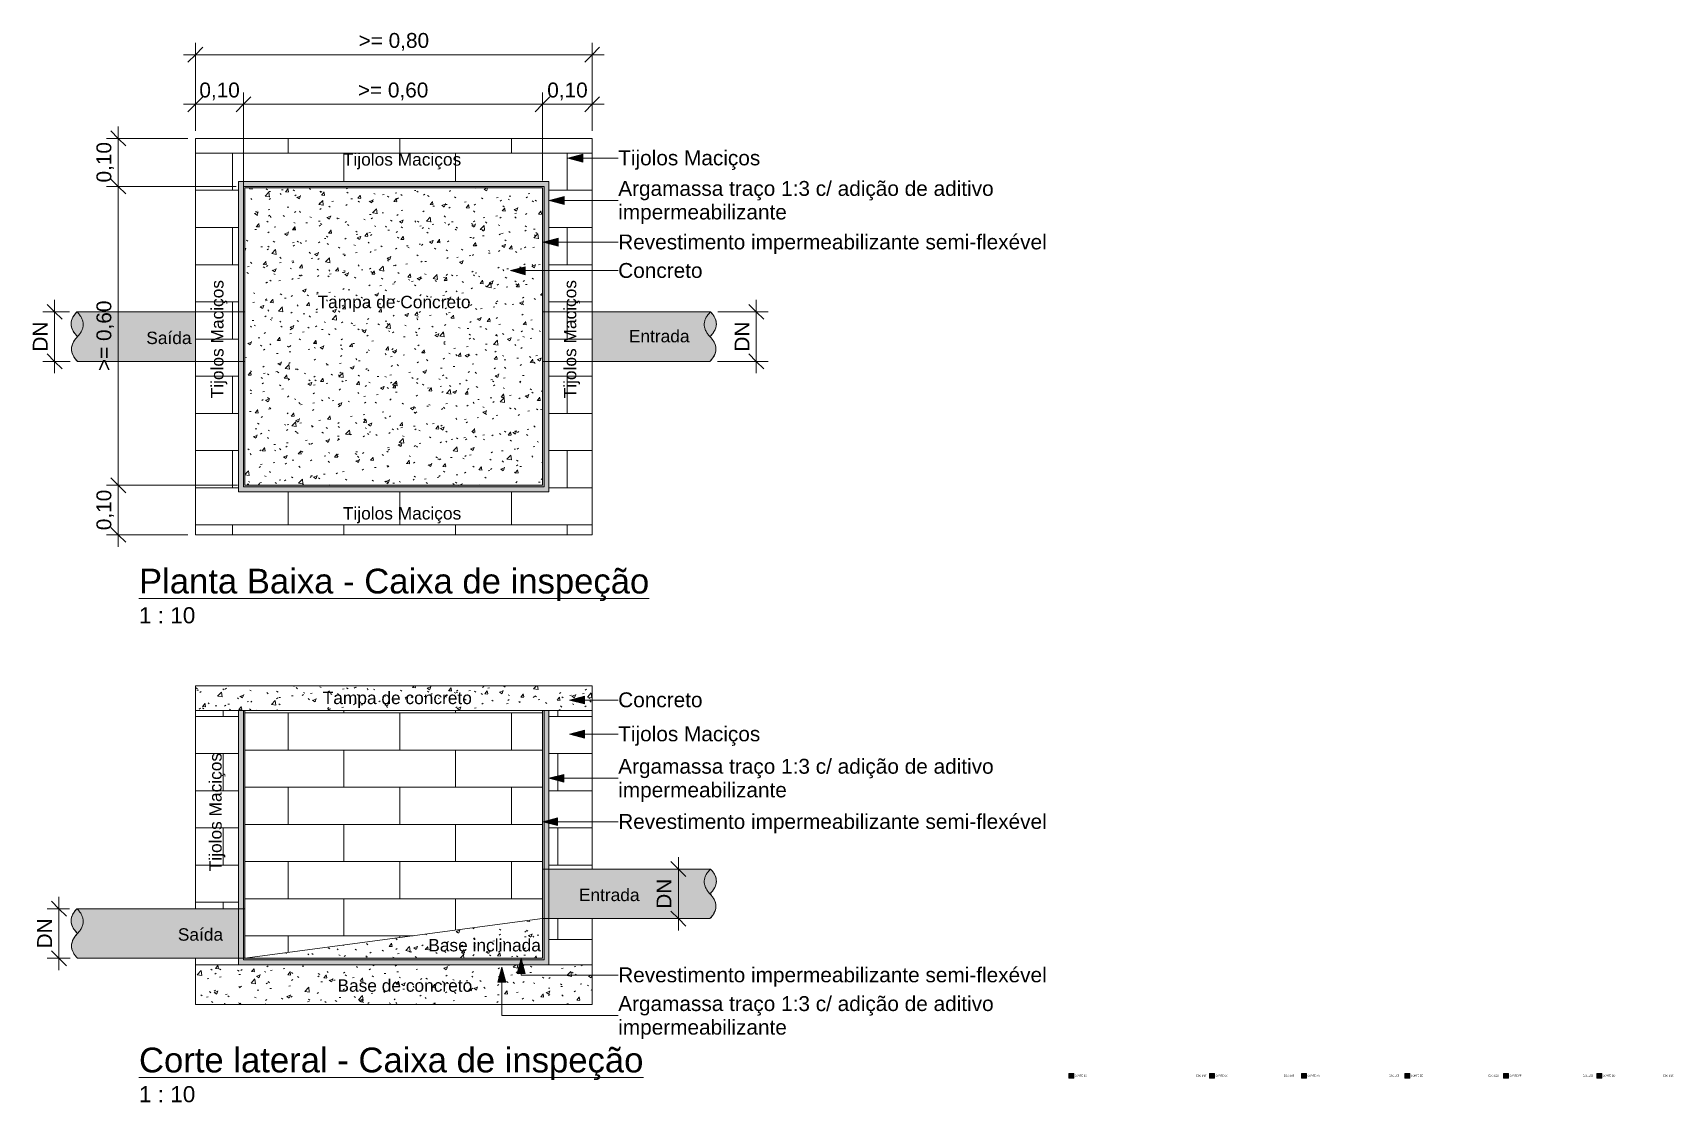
# Model space of a CAD drawing. Header units: metres. Extents: x 1.1 to 88.1, y -3.7 to 23.8.
# Drawn here: x 73.506 to 76.81, y 3.117 to 5.282 of the extents above; entities that cross this region are included whole.
import ezdxf

# ---------------------------------------------------------------- set-up
doc = ezdxf.new("R2010")
doc.units = ezdxf.units.M
for name, color, linetype, lineweight in [('A-ANNO-DIMS', 7, 'Continuous', 5), ('A-ANNO-DIMS-10', 7, 'Continuous', 5), ('A-DETL', 7, 'Continuous', 5), ('A-DETL-GENF', 7, 'Continuous', 5), ('A-DETL-IDEN', 7, 'Continuous', 5), ('A-DETL-THIN', 7, 'Continuous', 5), ('G-ANNO-TEXT', 7, 'Continuous', 5)]:
    doc.layers.add(name, color=color, linetype=linetype, lineweight=lineweight)
doc.styles.add('Arial_4', font='arial.ttf', dxfattribs={"height": 0.05})
doc.styles.add('Arial_5', font='arial.ttf', dxfattribs={"height": 0.025})
doc.styles.add('Arial_6', font='arial.ttf', dxfattribs={"height": 0.03})
doc.styles.add('Arial_7', font='arial.ttf', dxfattribs={"height": 0.032495})
doc.styles.add('Century Gothic_5', font='GOTHIC.TTF', dxfattribs={"height": 0.0035})
doc.dimstyles.new('Diagonal_-_2_mm_Arial_-_Vermelho', dxfattribs={"dimscale": 0.3048, "dimtxt": 0.030608, "dimasz": 0.098425, "dimexe": 0.07874, "dimexo": 0.049213, "dimgap": 0.016404, "dimtad": 1, "dimrnd": 0.01, "dimzin": 0, "dimdsep": 46, "dimtxsty": 'Arial_6', "dimblk1": 'OBLIQUE', "dimblk2": 'OBLIQUE', "dimsah": 1, "dimcen": 0.09, "dimdle": 0.07874, "dimazin": 0, "dimtfac": 1, "dimtdec": 4, "dimtix": 1, "dimtmove": 0, "dimatfit": 3, "dimfxl": 1, "dimtvp": 1, "dimtolj": 1, "dimtzin": 0, "dimarcsym": 2})
pattern_1 = [(50, (75.71949, 0), (0.07287275, -0.0063726), [0.00762, -0.08382]), (355, (75.71949, 0), (-0.0140933, 0.0764191), [0.0061, -0.06706]), (100.451, (75.72556, -0.00053), (0.0587795, 0.0700443), [0.00648, -0.07124]), (46.184, (75.71949, 0.02032), (0.1084306, -0.0168125), [0.01143, -0.12573]), (96.636, (75.72853, 0.01892), (0.0949595, 0.0989667), [0.00971, -0.10685]), (351.184, (75.71949, 0.02032), (0.0949595, 0.0989655), [0.00914, -0.10058]), (21, (75.72965, 0.01524), (0.06064644, -0.040903), [0.00762, -0.08382]), (326, (75.72965, 0.01524), (0.0247225, 0.0736702), [0.0061, -0.06706]), (71.451, (75.7347, 0.01183), (0.0853678, 0.0327653), [0.00648, -0.07124]), (37.5, (75.719487, 0), (0.00123613, 0.03382164), [0.00335, -0.06289, 0.00335, -0.06472, -0.06731]), (37.5, (75.719487, 0), (0.00123613, 0.03382164), [-0.13432, 0.00335, -0.06396]), (7.5, (75.719487, 0), (0.02672828, 0.04007156), [0.00335, -0.03546, 0.00335, -0.06137, -0.02565]), (7.5, (75.719487, 0), (0.02672828, 0.04007156), [-0.10353, 0.00335, -0.0223]), (327.5, (75.696827, 0), (0.05423402, -0.00228828), [0.00335, -0.02205, 0.00335, -0.0759, -0.10516]), (327.5, (75.696827, 0), (0.05423402, -0.00228828), [-0.10465, 0.00335, -0.1018]), (317.5, (75.686667, 0), (0.05925, 0.0101743), [0.00335, -0.02967, 0.00335, -0.04928, -0.07468]), (317.5, (75.686667, 0), (0.05925, 0.0101743), [-0.08565, 0.00335, -0.07132])]
pattern_2 = [(0, (75.70866, 0.0143), (0, 0.075), []), (90, (75.70866, 0.0143), (-0.1125, 0.075), [0.075, -0.075])]

# ---------------------------------------------------------------- blocks, each defined once
blk = doc.blocks.new('DIMBLOCK111-Inspeção - CI Alvenaria')
at = {"layer": 'A-ANNO-DIMS-10', "color": 1, "lineweight": 20, "true_color": 0xff0000}
for p, q in [((74.808, 3.595), (74.793, 3.61)), ((74.808, 3.595), (74.823, 3.58)), ((74.808, 3.495), (74.793, 3.51)), ((74.808, 3.495), (74.823, 3.48))]:
    blk.add_line(p, q, dxfattribs=at)
at = {"layer": 'A-ANNO-DIMS-10', "color": 1, "true_color": 0xff0000}
for p, q in [((74.808, 3.471), (74.808, 3.619)), ((74.808, 3.595), (74.8017, 3.595)), ((74.808, 3.595), (74.832, 3.595)), ((74.808, 3.495), (74.8017, 3.495)), ((74.808, 3.495), (74.832, 3.495))]:
    blk.add_line(p, q, dxfattribs=at)
at = {"layer": 'A-ANNO-DIMS-10', "color": 0, "insert": (74.764, 3.5149), "char_height": 0.03, "width": 0.072329, "attachment_point": 1, "rotation": 90, "line_spacing_factor": 0.941778, "style": 'Arial_6'}
blk.add_mtext('DN', dxfattribs=at)
blk = doc.blocks.new('_Oblique')
at = {"color": 0, "linetype": 'ByBlock', "lineweight": -2}
blk.add_line((-0.5, -0.5), (0.5, 0.5), dxfattribs=at)
blk = doc.blocks.new('DIMBLOCK112-Inspeção - CI Alvenaria')
at = {"layer": 'A-ANNO-DIMS-10', "color": 1, "true_color": 0xff0000}
for p, q in [((73.559, 3.539), (73.559, 3.391)), ((73.559, 3.515), (73.535, 3.515)), ((73.559, 3.515), (73.5803, 3.515)), ((73.559, 3.415), (73.535, 3.415)), ((73.559, 3.415), (73.5814, 3.415))]:
    blk.add_line(p, q, dxfattribs=at)
at = {"layer": 'A-ANNO-DIMS-10', "color": 1, "lineweight": 20, "true_color": 0xff0000}
for p, q in [((73.559, 3.515), (73.544, 3.53)), ((73.559, 3.515), (73.574, 3.5)), ((73.559, 3.415), (73.544, 3.43)), ((73.559, 3.415), (73.574, 3.4))]:
    blk.add_line(p, q, dxfattribs=at)
at = {"layer": 'A-ANNO-DIMS-10', "color": 0, "insert": (73.515, 3.4349), "char_height": 0.03, "width": 0.072329, "attachment_point": 1, "rotation": 90, "line_spacing_factor": 0.941778, "style": 'Arial_6'}
blk.add_mtext('DN', dxfattribs=at)
blk = doc.blocks.new('DIMBLOCK113-Inspeção - CI Alvenaria')
at = {"layer": 'A-ANNO-DIMS-10', "color": 1, "lineweight": 20, "true_color": 0xff0000}
for p, q in [((73.5502, 4.7192), (73.5352, 4.7342)), ((73.5502, 4.7192), (73.5652, 4.7042)), ((73.5502, 4.6192), (73.5352, 4.6342)), ((73.5502, 4.6192), (73.5652, 4.6042))]:
    blk.add_line(p, q, dxfattribs=at)
at = {"layer": 'A-ANNO-DIMS-10', "color": 1, "true_color": 0xff0000}
for p, q in [((73.5502, 4.7432), (73.5502, 4.5952)), ((73.5502, 4.7192), (73.5262, 4.7192)), ((73.5502, 4.7192), (73.5803, 4.7192)), ((73.5502, 4.6192), (73.5262, 4.6192)), ((73.5502, 4.6192), (73.5814, 4.6192))]:
    blk.add_line(p, q, dxfattribs=at)
at = {"layer": 'A-ANNO-DIMS-10', "color": 0, "insert": (73.5062, 4.6391), "char_height": 0.03, "width": 0.072329, "attachment_point": 1, "rotation": 90, "line_spacing_factor": 0.941778, "style": 'Arial_6'}
blk.add_mtext('DN', dxfattribs=at)
blk = doc.blocks.new('DIMBLOCK114-Inspeção - CI Alvenaria')
at = {"layer": 'A-ANNO-DIMS-10', "color": 1, "lineweight": 20, "true_color": 0xff0000}
for p, q in [((74.9652, 4.7192), (74.9502, 4.7342)), ((74.9652, 4.7192), (74.9802, 4.7042)), ((74.9652, 4.6192), (74.9502, 4.6342)), ((74.9652, 4.6192), (74.9802, 4.6042))]:
    blk.add_line(p, q, dxfattribs=at)
at = {"layer": 'A-ANNO-DIMS-10', "color": 1, "true_color": 0xff0000}
for p, q in [((74.9652, 4.5952), (74.9652, 4.7432)), ((74.9652, 4.7192), (74.8878, 4.7192)), ((74.9652, 4.7192), (74.9892, 4.7192)), ((74.9652, 4.6192), (74.8867, 4.6192)), ((74.9652, 4.6192), (74.9892, 4.6192))]:
    blk.add_line(p, q, dxfattribs=at)
at = {"layer": 'A-ANNO-DIMS-10', "color": 0, "insert": (74.9213, 4.6391), "char_height": 0.03, "width": 0.072329, "attachment_point": 1, "rotation": 90, "line_spacing_factor": 0.941778, "style": 'Arial_6'}
blk.add_mtext('DN', dxfattribs=at)
blk = doc.blocks.new('DIMBLOCK115-Inspeção - CI Alvenaria')
at = {"layer": 'A-ANNO-DIMS-10', "color": 1, "true_color": 0xff0000}
for p, q in [((73.6786, 4.3692), (73.6546, 4.3692)), ((73.6786, 4.2452), (73.6786, 4.3692)), ((73.6786, 4.3692), (73.9191, 4.3692)), ((73.6786, 4.2692), (73.6546, 4.2692)), ((73.6786, 4.2692), (73.8191, 4.2692))]:
    blk.add_line(p, q, dxfattribs=at)
at = {"layer": 'A-ANNO-DIMS-10', "color": 1, "lineweight": 20, "true_color": 0xff0000}
for p, q in [((73.6786, 4.3692), (73.6636, 4.3842)), ((73.6786, 4.3692), (73.6936, 4.3542)), ((73.6786, 4.2692), (73.6636, 4.2842)), ((73.6786, 4.2692), (73.6936, 4.2542))]:
    blk.add_line(p, q, dxfattribs=at)
at = {"layer": 'A-ANNO-DIMS-10', "color": 0, "insert": (73.6346, 4.2787), "char_height": 0.03, "width": 0.097191, "attachment_point": 1, "rotation": 90, "line_spacing_factor": 0.941778, "style": 'Arial_6'}
blk.add_mtext('0,10', dxfattribs=at)
blk = doc.blocks.new('DIMBLOCK116-Inspeção - CI Alvenaria')
at = {"layer": 'A-ANNO-DIMS-10', "color": 1, "true_color": 0xff0000}
for p, q in [((73.6786, 4.9722), (73.6546, 4.9722)), ((73.6786, 4.3692), (73.6786, 4.9722)), ((73.6786, 4.9722), (73.9161, 4.9722)), ((73.6786, 4.3692), (73.6546, 4.3692)), ((73.6786, 4.3692), (73.9191, 4.3692))]:
    blk.add_line(p, q, dxfattribs=at)
at = {"layer": 'A-ANNO-DIMS-10', "color": 1, "lineweight": 20, "true_color": 0xff0000}
for p, q in [((73.6786, 4.9722), (73.6636, 4.9872)), ((73.6786, 4.9722), (73.6936, 4.9572)), ((73.6786, 4.3692), (73.6636, 4.3842)), ((73.6786, 4.3692), (73.6936, 4.3542))]:
    blk.add_line(p, q, dxfattribs=at)
at = {"layer": 'A-ANNO-DIMS-10', "color": 0, "insert": (73.6346, 4.5998), "char_height": 0.03, "width": 0.170085, "attachment_point": 1, "rotation": 90, "line_spacing_factor": 0.941778, "style": 'Arial_6'}
blk.add_mtext('>= 0,60', dxfattribs=at)
blk = doc.blocks.new('DIMBLOCK117-Inspeção - CI Alvenaria')
at = {"layer": 'A-ANNO-DIMS-10', "color": 1, "true_color": 0xff0000}
for p, q in [((73.6786, 4.9722), (73.6786, 5.0932)), ((73.6786, 5.0692), (73.6546, 5.0692)), ((73.6786, 5.0692), (73.8191, 5.0692)), ((73.6786, 4.9722), (73.6546, 4.9722)), ((73.6786, 4.9722), (73.9161, 4.9722))]:
    blk.add_line(p, q, dxfattribs=at)
at = {"layer": 'A-ANNO-DIMS-10', "color": 1, "lineweight": 20, "true_color": 0xff0000}
for p, q in [((73.6786, 5.0692), (73.6636, 5.0842)), ((73.6786, 5.0692), (73.6936, 5.0542)), ((73.6786, 4.9722), (73.6636, 4.9872)), ((73.6786, 4.9722), (73.6936, 4.9572))]:
    blk.add_line(p, q, dxfattribs=at)
at = {"layer": 'A-ANNO-DIMS-10', "color": 0, "insert": (73.6346, 4.9802), "char_height": 0.03, "width": 0.097191, "attachment_point": 1, "rotation": 90, "line_spacing_factor": 0.941778, "style": 'Arial_6'}
blk.add_mtext('0,10', dxfattribs=at)
blk = doc.blocks.new('DIMBLOCK118-Inspeção - CI Alvenaria')
at = {"layer": 'A-ANNO-DIMS-10', "color": 1, "true_color": 0xff0000}
for p, q in [((73.8341, 5.1379), (73.8341, 5.1619)), ((73.9311, 5.1379), (73.9311, 5.1619)), ((73.8101, 5.1379), (73.9311, 5.1379)), ((73.8341, 5.1379), (73.8341, 5.0842)), ((73.9311, 5.1379), (73.9311, 4.8842))]:
    blk.add_line(p, q, dxfattribs=at)
at = {"layer": 'A-ANNO-DIMS-10', "color": 1, "lineweight": 20, "true_color": 0xff0000}
for p, q in [((73.8341, 5.1379), (73.8191, 5.1229)), ((73.8341, 5.1379), (73.8491, 5.1529)), ((73.9311, 5.1379), (73.9161, 5.1229)), ((73.9311, 5.1379), (73.9461, 5.1529))]:
    blk.add_line(p, q, dxfattribs=at)
at = {"layer": 'A-ANNO-DIMS-10', "color": 0, "insert": (73.8421, 5.1818), "char_height": 0.03, "width": 0.097191, "attachment_point": 1, "line_spacing_factor": 0.941778, "style": 'Arial_6'}
blk.add_mtext('0,10', dxfattribs=at)
blk = doc.blocks.new('DIMBLOCK119-Inspeção - CI Alvenaria')
at = {"layer": 'A-ANNO-DIMS-10', "color": 1, "true_color": 0xff0000}
for p, q in [((73.9311, 5.1379), (73.9311, 5.1619)), ((74.5341, 5.1379), (74.5341, 5.1619)), ((73.9311, 5.1379), (74.5341, 5.1379)), ((73.9311, 5.1379), (73.9311, 4.8842)), ((74.5341, 5.1379), (74.5341, 4.9842))]:
    blk.add_line(p, q, dxfattribs=at)
at = {"layer": 'A-ANNO-DIMS-10', "color": 1, "lineweight": 20, "true_color": 0xff0000}
for p, q in [((73.9311, 5.1379), (73.9161, 5.1229)), ((73.9311, 5.1379), (73.9461, 5.1529)), ((74.5341, 5.1379), (74.5191, 5.1229)), ((74.5341, 5.1379), (74.5491, 5.1529))]:
    blk.add_line(p, q, dxfattribs=at)
at = {"layer": 'A-ANNO-DIMS-10', "color": 0, "insert": (74.1617, 5.1818), "char_height": 0.03, "width": 0.170085, "attachment_point": 1, "line_spacing_factor": 0.941778, "style": 'Arial_6'}
blk.add_mtext('>= 0,60', dxfattribs=at)
blk = doc.blocks.new('DIMBLOCK120-Inspeção - CI Alvenaria')
at = {"layer": 'A-ANNO-DIMS-10', "color": 1, "true_color": 0xff0000}
for p, q in [((74.5341, 5.1379), (74.5341, 5.1619)), ((74.6341, 5.1379), (74.6341, 5.1619)), ((74.5341, 5.1379), (74.6581, 5.1379)), ((74.5341, 5.1379), (74.5341, 4.9842)), ((74.6341, 5.1379), (74.6341, 5.0842))]:
    blk.add_line(p, q, dxfattribs=at)
at = {"layer": 'A-ANNO-DIMS-10', "color": 1, "lineweight": 20, "true_color": 0xff0000}
for p, q in [((74.5341, 5.1379), (74.5191, 5.1229)), ((74.5341, 5.1379), (74.5491, 5.1529)), ((74.6341, 5.1379), (74.6191, 5.1229)), ((74.6341, 5.1379), (74.6491, 5.1529))]:
    blk.add_line(p, q, dxfattribs=at)
at = {"layer": 'A-ANNO-DIMS-10', "color": 0, "insert": (74.5436, 5.1818), "char_height": 0.03, "width": 0.097191, "attachment_point": 1, "line_spacing_factor": 0.941778, "style": 'Arial_6'}
blk.add_mtext('0,10', dxfattribs=at)
blk = doc.blocks.new('DIMBLOCK121-Inspeção - CI Alvenaria')
at = {"layer": 'A-ANNO-DIMS-10', "color": 1, "true_color": 0xff0000}
for p, q in [((73.8341, 5.2379), (73.8341, 5.2619)), ((74.6341, 5.2379), (74.6341, 5.2619)), ((73.8101, 5.2379), (74.6581, 5.2379)), ((73.8341, 5.2379), (73.8341, 5.0842)), ((74.6341, 5.2379), (74.6341, 5.0842))]:
    blk.add_line(p, q, dxfattribs=at)
at = {"layer": 'A-ANNO-DIMS-10', "color": 1, "lineweight": 20, "true_color": 0xff0000}
for p, q in [((73.8341, 5.2379), (73.8191, 5.2229)), ((73.8341, 5.2379), (73.8491, 5.2529)), ((74.6341, 5.2379), (74.6191, 5.2229)), ((74.6341, 5.2379), (74.6491, 5.2529))]:
    blk.add_line(p, q, dxfattribs=at)
at = {"layer": 'A-ANNO-DIMS-10', "color": 0, "insert": (74.1632, 5.2818), "char_height": 0.03, "width": 0.170085, "attachment_point": 1, "line_spacing_factor": 0.941778, "style": 'Arial_6'}
blk.add_mtext('>= 0,80', dxfattribs=at)

msp = doc.modelspace()

# ---------------------------------------------------------------- hatches: boundary and pattern name
at = {"layer": 'A-DETL-GENF', "true_color": 0xff8040}
h = msp.add_hatch(dxfattribs=at)
h.set_pattern_fill('FP_19', color=11, style=0, pattern_type=2)
h.set_pattern_definition(pattern_2)
h.paths.add_polyline_path([(73.9341, 4.2692), (74.6341, 4.2692), (74.6341, 4.6192), (74.5471, 4.6192), (74.5471, 4.3562), (73.9211, 4.3562), (73.9211, 4.6192), (73.8341, 4.6192), (73.8341, 4.2692), (73.9211, 4.2692)])
h.paths.add_polyline_path([(74.6341, 4.7192), (74.6341, 5.0692), (73.8341, 5.0692), (73.8341, 4.7192), (73.9211, 4.7192), (73.9211, 4.9822), (74.5471, 4.9822), (74.5471, 4.7192), (74.5791, 4.7192)])
at = {"layer": 'A-DETL-GENF', "true_color": 0xc0c0c0}
h = msp.add_hatch(color=9, dxfattribs=at)
h.paths.add_polyline_path([(73.9311, 4.3562), (74.5471, 4.3562), (74.5471, 4.9822), (73.9211, 4.9822), (73.9211, 4.3562)])
h.paths.add_polyline_path([(74.5333, 4.3662), (73.9311, 4.3662), (73.9311, 4.9722), (74.5371, 4.9722), (74.5371, 4.3662), (74.5341, 4.3662)])
at = {"layer": 'A-DETL-GENF'}
h = msp.add_hatch(color=256, dxfattribs=at)
h.paths.add_polyline_path([(74.5371, 4.3662), (74.5371, 4.9722), (73.9311, 4.9722), (73.9311, 4.3662), (74.5341, 4.3662)])
h.paths.add_polyline_path([(74.5333, 4.3692), (73.9341, 4.3692), (73.9341, 4.9692), (74.5341, 4.9692), (74.5341, 4.3692)])
at = {"layer": 'A-DETL-GENF', "true_color": 0xc0c0c0}
h = msp.add_hatch(dxfattribs=at)
h.set_pattern_fill('FP_18', color=9, style=0, pattern_type=2)
h.set_pattern_definition(pattern_1)
h.paths.add_polyline_path([(74.5333, 4.3692), (74.5341, 4.3692), (74.5341, 4.9692), (73.9341, 4.9692), (73.9341, 4.3692)])
at = {"layer": 'A-DETL-GENF', "true_color": 0x804000}
for points in [[(73.8341, 4.6192), (73.8341, 4.7192), (73.5953, 4.7192), (73.5894, 4.7121), (73.5856, 4.705), (73.5837, 4.6979), (73.5838, 4.6907), (73.586, 4.6836), (73.5905, 4.676), (73.5964, 4.6692), (73.5905, 4.662), (73.5866, 4.6549), (73.5846, 4.6477), (73.5846, 4.6406), (73.5866, 4.6334), (73.5905, 4.6263), (73.5964, 4.6192)], [(74.6341, 4.6192), (74.8717, 4.6192), (74.8776, 4.6263), (74.8815, 4.6334), (74.8835, 4.6406), (74.8835, 4.6477), (74.8815, 4.6549), (74.8776, 4.662), (74.8717, 4.6692), (74.8779, 4.6764), (74.8821, 4.6836), (74.8843, 4.6907), (74.8844, 4.6979), (74.8826, 4.705), (74.8787, 4.7121), (74.8728, 4.7192), (74.6341, 4.7192), (74.6341, 4.634)], [(74.6183, 3.495), (74.8717, 3.495), (74.8776, 3.5022), (74.8815, 3.5093), (74.8835, 3.5164), (74.8835, 3.5236), (74.8815, 3.5307), (74.8776, 3.5379), (74.8717, 3.545), (74.8779, 3.5522), (74.8821, 3.5594), (74.8843, 3.5666), (74.8844, 3.5737), (74.8826, 3.5809), (74.8787, 3.588), (74.8728, 3.595), (74.5471, 3.595), (74.5471, 3.495)], [(73.8341, 3.415), (73.9211, 3.415), (73.9211, 3.515), (73.5953, 3.515), (73.5894, 3.508), (73.5856, 3.5009), (73.5837, 3.4937), (73.5838, 3.4866), (73.586, 3.4794), (73.5905, 3.4719), (73.5964, 3.465), (73.5905, 3.4579), (73.5866, 3.4507), (73.5846, 3.4436), (73.5846, 3.4364), (73.5866, 3.4293), (73.5905, 3.4222), (73.5964, 3.415)]]:
    msp.add_hatch(color=36, dxfattribs=at).paths.add_polyline_path(points)
at = {"layer": 'A-DETL-GENF', "true_color": 0xff8040}
h = msp.add_hatch(dxfattribs=at)
h.set_pattern_fill('FP_19', color=11, style=0, pattern_type=2)
h.set_pattern_definition(pattern_2)
h.paths.add_polyline_path([(74.5471, 4.6192), (74.6341, 4.6192), (74.6341, 4.7192), (74.5471, 4.7192), (74.5471, 4.6211)])
h.paths.add_polyline_path([(73.9211, 4.6192), (73.9211, 4.7192), (73.8341, 4.7192), (73.8341, 4.6192), (73.8768, 4.6192)])
at = {"layer": 'A-DETL-GENF', "true_color": 0xc0c0c0}
h = msp.add_hatch(dxfattribs=at)
h.set_pattern_fill('FP_18', color=9, style=0, pattern_type=2)
h.set_pattern_definition(pattern_1)
h.paths.add_polyline_path([(73.9311, 3.915), (74.6341, 3.915), (74.6341, 3.965), (73.8341, 3.965), (73.8341, 3.915), (73.9211, 3.915)])
at = {"layer": 'A-DETL-GENF', "true_color": 0xff8040}
h = msp.add_hatch(dxfattribs=at)
h.set_pattern_fill('FP_17', color=11, style=0, pattern_type=2)
h.set_pattern_definition([(0, (74.22749, 6.078), (0, 0.075), []), (90, (74.22749, 6.078), (-0.1125, 0.075), [0.075, -0.075])])
h.paths.add_polyline_path([(73.8341, 3.402), (73.9211, 3.402), (73.9211, 3.415), (73.8341, 3.415), (73.8341, 3.412)])
h.paths.add_polyline_path([(74.5471, 3.402), (74.6341, 3.402), (74.6341, 3.495), (74.5471, 3.495), (74.5471, 3.412)])
h.paths.add_polyline_path([(73.9211, 3.515), (73.9211, 3.915), (73.8341, 3.915), (73.8341, 3.515), (73.9019, 3.515)])
h.paths.add_polyline_path([(74.5471, 3.595), (74.6341, 3.595), (74.6341, 3.915), (74.5471, 3.915)])
at = {"layer": 'A-DETL-GENF', "true_color": 0xc0c0c0}
for points in [[(74.5333, 3.402), (74.5471, 3.402), (74.5471, 3.915), (74.5371, 3.915), (74.5371, 3.412), (73.9311, 3.412), (73.9311, 3.915), (73.9211, 3.915), (73.9211, 3.402), (73.9341, 3.402)], [(75.6054, 3.1733), (75.6054, 3.1828), (75.5951, 3.1828), (75.5951, 3.1733)], [(75.8891, 3.1733), (75.8891, 3.1828), (75.8789, 3.1828), (75.8789, 3.1733)], [(76.0747, 3.1733), (76.0747, 3.1828), (76.0645, 3.1828), (76.0645, 3.1733)], [(76.2832, 3.1733), (76.2832, 3.1828), (76.273, 3.1828), (76.273, 3.1733)], [(76.4819, 3.1733), (76.4819, 3.1828), (76.4716, 3.1828), (76.4716, 3.1733)], [(76.6702, 3.1733), (76.6702, 3.1828), (76.66, 3.1828), (76.66, 3.1733)]]:
    msp.add_hatch(color=9, dxfattribs=at).paths.add_polyline_path(points)
at = {"layer": 'A-DETL-GENF'}
msp.add_hatch(color=256, dxfattribs=at).paths.add_polyline_path([(73.9341, 3.412), (74.5371, 3.412), (74.5371, 3.915), (74.5341, 3.915), (74.5341, 3.415), (73.9341, 3.415), (73.9341, 3.915), (73.9311, 3.915), (73.9311, 3.412)])
at = {"layer": 'A-DETL-GENF', "true_color": 0xff8040}
h = msp.add_hatch(dxfattribs=at)
h.set_pattern_fill('FP_20', color=11, style=0, pattern_type=2)
h.set_pattern_definition([(0, (75.70866, 0.01014), (0, 0.075), []), (90, (75.70866, 0.01014), (-0.1125, 0.075), [0.075, -0.075])])
h.paths.add_polyline_path([(73.9341, 3.415), (74.5341, 3.495), (74.5341, 3.915), (73.9341, 3.915), (73.9341, 3.465)])
at = {"layer": 'A-DETL-GENF', "true_color": 0xc0c0c0}
h = msp.add_hatch(dxfattribs=at)
h.set_pattern_fill('FP_18', color=9, style=0, pattern_type=2)
h.set_pattern_definition(pattern_1)
h.paths.add_polyline_path([(74.5333, 3.415), (74.5341, 3.415), (74.5341, 3.495), (73.9341, 3.415)])
h = msp.add_hatch(dxfattribs=at)
h.set_pattern_fill('FP_18', color=9, style=0, pattern_type=2)
h.set_pattern_definition(pattern_1)
h.paths.add_polyline_path([(74.6341, 3.322), (74.6341, 3.402), (73.8341, 3.402), (73.8341, 3.322), (74.6271, 3.322)])
at = {"layer": 'A-DETL-IDEN'}
for points in [[(74.5853, 5.0293), (74.6153, 5.0213), (74.6153, 5.0374)], [(74.5475, 4.9439), (74.5775, 4.9359), (74.5775, 4.952)], [(74.5356, 4.8598), (74.5656, 4.8517), (74.5656, 4.8678)], [(74.4694, 4.8023), (74.4994, 4.7942), (74.4994, 4.8103)], [(74.5886, 3.9361), (74.6186, 3.9281), (74.6186, 3.9441)], [(74.5886, 3.8674), (74.6186, 3.8593), (74.6186, 3.8754)], [(74.5471, 3.7781), (74.5771, 3.77), (74.5771, 3.7861)], [(74.5345, 3.6906), (74.5645, 3.6826), (74.5645, 3.6986)], [(74.491, 3.4145), (74.483, 3.3845), (74.4991, 3.3845)], [(74.452, 3.3969), (74.444, 3.3669), (74.46, 3.3669)]]:
    msp.add_hatch(color=256, dxfattribs=at).paths.add_polyline_path(points)

# ---------------------------------------------------------------- linework, layer by layer
at = {"layer": 'A-DETL'}
for p, q in [((75.6054, 3.1828), (75.5951, 3.1828)), ((75.5951, 3.1828), (75.5951, 3.1733)), ((75.5951, 3.1733), (75.6054, 3.1733)), ((75.6054, 3.1733), (75.6054, 3.1828)), ((75.8891, 3.1828), (75.8789, 3.1828)), ((75.8789, 3.1828), (75.8789, 3.1733)), ((75.8789, 3.1733), (75.8891, 3.1733)), ((75.8891, 3.1733), (75.8891, 3.1828)), ((76.0747, 3.1828), (76.0645, 3.1828)), ((76.0645, 3.1828), (76.0645, 3.1733)), ((76.0645, 3.1733), (76.0747, 3.1733)), ((76.0747, 3.1733), (76.0747, 3.1828)), ((76.2832, 3.1828), (76.273, 3.1828)), ((76.273, 3.1828), (76.273, 3.1733)), ((76.273, 3.1733), (76.2832, 3.1733)), ((76.2832, 3.1733), (76.2832, 3.1828)), ((76.4819, 3.1828), (76.4716, 3.1828)), ((76.4716, 3.1828), (76.4716, 3.1733)), ((76.4716, 3.1733), (76.4819, 3.1733)), ((76.4819, 3.1733), (76.4819, 3.1828)), ((76.6702, 3.1828), (76.66, 3.1828)), ((76.66, 3.1828), (76.66, 3.1733)), ((76.66, 3.1733), (76.6702, 3.1733)), ((76.6702, 3.1733), (76.6702, 3.1828))]:
    msp.add_line(p, q, dxfattribs=at)
at = {"layer": 'A-DETL-IDEN'}
for p, q in [((74.6153, 5.0374), (74.5853, 5.0293)), ((74.5853, 5.0293), (74.6153, 5.0213)), ((74.5853, 5.0293), (74.6867, 5.0293)), ((74.6153, 5.0213), (74.6153, 5.0374)), ((74.5775, 4.952), (74.5475, 4.9439)), ((74.5475, 4.9439), (74.5775, 4.9359)), ((74.5475, 4.9439), (74.6867, 4.9439)), ((74.5775, 4.9359), (74.5775, 4.952)), ((74.5656, 4.8678), (74.5356, 4.8598)), ((74.5356, 4.8598), (74.5656, 4.8517)), ((74.5356, 4.8598), (74.6867, 4.8598)), ((74.5656, 4.8517), (74.5656, 4.8678)), ((74.4994, 4.8103), (74.4694, 4.8023)), ((74.4694, 4.8023), (74.4994, 4.7942)), ((74.4694, 4.8023), (74.6867, 4.8023)), ((74.4994, 4.7942), (74.4994, 4.8103)), ((74.6186, 3.9441), (74.5886, 3.9361)), ((74.5886, 3.9361), (74.6186, 3.9281)), ((74.5886, 3.9361), (74.6867, 3.9361)), ((74.6186, 3.9281), (74.6186, 3.9441)), ((74.6186, 3.8754), (74.5886, 3.8674)), ((74.5886, 3.8674), (74.6186, 3.8593)), ((74.5886, 3.8674), (74.6867, 3.8674)), ((74.6186, 3.8593), (74.6186, 3.8754)), ((74.5771, 3.7861), (74.5471, 3.7781)), ((74.5471, 3.7781), (74.5771, 3.77)), ((74.5471, 3.7781), (74.6867, 3.7781)), ((74.5771, 3.77), (74.5771, 3.7861)), ((74.5645, 3.6986), (74.5345, 3.6906)), ((74.5345, 3.6906), (74.5645, 3.6826)), ((74.5345, 3.6906), (74.6867, 3.6906)), ((74.5645, 3.6826), (74.5645, 3.6986)), ((74.491, 3.4145), (74.483, 3.3845)), ((74.4991, 3.3845), (74.491, 3.4145)), ((74.491, 3.4145), (74.491, 3.3811)), ((74.452, 3.3969), (74.444, 3.3669)), ((74.46, 3.3669), (74.452, 3.3969)), ((74.452, 3.3969), (74.452, 3.2993)), ((74.483, 3.3845), (74.4991, 3.3845)), ((74.491, 3.3811), (74.6867, 3.3811)), ((74.444, 3.3669), (74.46, 3.3669)), ((74.452, 3.2993), (74.6867, 3.2993))]:
    msp.add_line(p, q, dxfattribs=at)
at = {"layer": 'A-DETL-THIN'}
for p, q in [((74.6341, 5.0692), (73.8341, 5.0692)), ((73.8341, 5.0692), (73.8341, 4.2692)), ((74.6341, 4.2692), (74.6341, 5.0692)), ((74.5471, 4.9822), (73.9211, 4.9822)), ((73.9211, 4.9822), (73.9211, 4.3562)), ((74.5371, 4.9722), (73.9311, 4.9722)), ((73.9311, 4.9722), (73.9311, 4.3662)), ((73.9341, 4.3692), (73.9341, 4.9692)), ((73.9341, 4.9692), (74.5341, 4.9692)), ((74.5341, 4.9692), (74.5341, 4.3692)), ((74.5371, 4.3662), (74.5371, 4.9722)), ((74.5471, 4.3562), (74.5471, 4.9822)), ((73.9311, 4.8692), (73.9311, 4.3662)), ((73.8341, 4.7192), (73.5953, 4.7192)), ((73.9341, 4.7192), (73.5953, 4.7192)), ((73.9211, 4.7192), (73.8341, 4.7192)), ((73.9341, 4.6192), (73.9341, 4.7192)), ((74.5341, 4.7192), (74.5341, 4.6192)), ((74.5341, 4.7192), (74.8728, 4.7192)), ((74.6341, 4.7192), (74.5471, 4.7192)), ((74.8728, 4.7192), (74.6341, 4.7192)), ((73.5964, 4.6192), (73.8341, 4.6192)), ((73.9341, 4.6192), (73.5964, 4.6192)), ((73.8341, 4.6192), (73.9211, 4.6192)), ((74.5341, 4.6192), (74.8717, 4.6192)), ((74.5471, 4.6192), (74.6341, 4.6192)), ((74.6341, 4.6192), (74.8717, 4.6192)), ((73.9311, 4.3662), (74.5371, 4.3662)), ((74.5341, 4.3692), (73.9341, 4.3692)), ((73.9211, 4.3562), (74.5471, 4.3562)), ((73.8341, 4.2692), (74.6341, 4.2692)), ((74.6341, 3.965), (73.8341, 3.965)), ((73.8341, 3.965), (73.8341, 3.915)), ((74.6341, 3.915), (74.6341, 3.965)), ((73.9211, 3.915), (73.8341, 3.915)), ((73.8341, 3.915), (73.8341, 3.515)), ((73.8341, 3.915), (73.9211, 3.915)), ((73.9311, 3.915), (73.9211, 3.915)), ((73.9211, 3.915), (73.9211, 3.402)), ((73.9211, 3.915), (73.9311, 3.915)), ((73.9341, 3.915), (73.9311, 3.915)), ((73.9311, 3.915), (73.9311, 3.412)), ((73.9311, 3.915), (73.9311, 3.412)), ((73.9341, 3.915), (74.5341, 3.915)), ((74.5341, 3.915), (73.9341, 3.915)), ((73.9341, 3.415), (73.9341, 3.915)), ((74.5341, 3.495), (74.5341, 3.915)), ((74.5371, 3.915), (74.5341, 3.915)), ((74.5341, 3.915), (74.5341, 3.415)), ((74.5471, 3.915), (74.5371, 3.915)), ((74.5371, 3.412), (74.5371, 3.915)), ((74.6341, 3.915), (74.5471, 3.915)), ((74.5471, 3.915), (74.6341, 3.915)), ((74.5471, 3.402), (74.5471, 3.915)), ((74.6341, 3.595), (74.6341, 3.915)), ((74.5341, 3.595), (74.5341, 3.495)), ((74.5341, 3.595), (74.8728, 3.595)), ((74.8728, 3.595), (74.5471, 3.595)), ((73.9211, 3.515), (73.5953, 3.515)), ((73.9341, 3.515), (73.5953, 3.515)), ((73.9341, 3.415), (73.9341, 3.515)), ((73.9341, 3.415), (74.5341, 3.495)), ((74.5341, 3.495), (73.9341, 3.415)), ((74.5341, 3.495), (74.8717, 3.495)), ((74.5471, 3.495), (74.8717, 3.495)), ((74.6341, 3.402), (74.6341, 3.495)), ((73.5964, 3.415), (73.9211, 3.415)), ((73.9341, 3.415), (73.5964, 3.415)), ((73.8341, 3.415), (73.8341, 3.402)), ((73.9311, 3.412), (74.5371, 3.412)), ((74.5341, 3.415), (73.9341, 3.415)), ((73.8341, 3.402), (73.9211, 3.402)), ((73.8341, 3.402), (73.8341, 3.322)), ((73.9211, 3.402), (73.8341, 3.402)), ((73.9211, 3.402), (74.5471, 3.402)), ((74.5471, 3.402), (74.6341, 3.402)), ((74.6341, 3.402), (74.5471, 3.402)), ((74.6341, 3.322), (74.6341, 3.402)), ((73.8341, 3.322), (74.6341, 3.322))]:
    msp.add_line(p, q, dxfattribs=at)
for points, knots in [([(73.5953, 4.7192), (73.593, 4.7168), (73.5891, 4.7121), (73.5839, 4.7027), (73.5822, 4.6884), (73.5892, 4.6764), (73.5964, 4.6692)], [0, 0, 0, 0, 0.142857, 0.285714, 0.571429, 1, 1, 1, 1]), ([(74.8717, 4.6692), (74.8741, 4.6716), (74.8782, 4.6764), (74.8838, 4.686), (74.8862, 4.7003), (74.8797, 4.7121), (74.8728, 4.7192)], [0, 0, 0, 0, 0.142857, 0.285714, 0.571429, 1, 1, 1, 1]), ([(73.5964, 4.6692), (73.5918, 4.6644), (73.5853, 4.6549), (73.583, 4.6382), (73.5895, 4.6263), (73.5964, 4.6192)], [0, 0, 0, 0, 0.285714, 0.571429, 1, 1, 1, 1]), ([(74.8717, 4.6192), (74.8763, 4.6239), (74.8828, 4.6334), (74.8851, 4.6501), (74.8786, 4.662), (74.8717, 4.6692)], [0, 0, 0, 0, 0.285714, 0.571429, 1, 1, 1, 1]), ([(74.8717, 3.545), (74.8741, 3.5474), (74.8782, 3.5523), (74.8838, 3.5618), (74.8862, 3.5761), (74.8797, 3.588), (74.8728, 3.595)], [0, 0, 0, 0, 0.142857, 0.285714, 0.571429, 1, 1, 1, 1]), ([(74.8717, 3.495), (74.8763, 3.4998), (74.8828, 3.5093), (74.8851, 3.5259), (74.8786, 3.5379), (74.8717, 3.545)], [0, 0, 0, 0, 0.285714, 0.571429, 1, 1, 1, 1]), ([(73.5953, 3.515), (73.593, 3.5127), (73.5891, 3.508), (73.5839, 3.4985), (73.5822, 3.4842), (73.5892, 3.4723), (73.5964, 3.465)], [0, 0, 0, 0, 0.142857, 0.285714, 0.571429, 1, 1, 1, 1]), ([(73.5964, 3.465), (73.5918, 3.4603), (73.5853, 3.4507), (73.583, 3.434), (73.5895, 3.4222), (73.5964, 3.415)], [0, 0, 0, 0, 0.285714, 0.571429, 1, 1, 1, 1])]:
    msp.add_open_spline(points, degree=3, knots=knots, dxfattribs=at)
for points in [[(73.5953, 4.7192), (73.5712, 4.6944), (73.5964, 4.6692)], [(73.5964, 4.6692), (73.6199, 4.6946), (73.5953, 4.7192)], [(74.8717, 4.6692), (74.8482, 4.6946), (74.8728, 4.7192)], [(74.8728, 4.7192), (74.8969, 4.6944), (74.8717, 4.6692)], [(73.5964, 4.6192), (73.5724, 4.6441), (73.5964, 4.6692)], [(74.8717, 4.6192), (74.8957, 4.6441), (74.8717, 4.6692)], [(74.8717, 3.545), (74.8482, 3.5705), (74.8728, 3.595)], [(74.8728, 3.595), (74.8969, 3.5703), (74.8717, 3.545)], [(74.8717, 3.495), (74.8957, 3.5199), (74.8717, 3.545)], [(73.5953, 3.515), (73.5712, 3.4903), (73.5964, 3.465)], [(73.5964, 3.465), (73.6199, 3.4905), (73.5953, 3.515)], [(73.5964, 3.415), (73.5724, 3.4399), (73.5964, 3.465)]]:
    msp.add_open_spline(points, degree=2, dxfattribs=at)

# ---------------------------------------------------------------- texts
at = {"layer": 'A-DETL-IDEN', "color": 1, "true_color": 0xff0000, "char_height": 0.03, "attachment_point": 1, "style": 'Arial_6'}
for s, insert, width in [('Tijolos Maciços', (74.6867, 5.0448), 0.352742), ('Argamassa traço 1:3 c/ adição de aditivo', (74.6867, 4.9832), 0.935569), ('impermeabilizante', (74.6867, 4.9356), 0.420084), ('Revestimento impermeabilizante semi-flexével', (74.6867, 4.8752), 1.067848), ('Concreto', (74.6867, 4.8177), 0.20924), ('Concreto', (74.6867, 3.9515), 0.20924), ('Tijolos Maciços', (74.6867, 3.8828), 0.352742), ('Argamassa traço 1:3 c/ adição de aditivo', (74.6867, 3.8174), 0.935569), ('impermeabilizante', (74.6867, 3.7697), 0.420084), ('Revestimento impermeabilizante semi-flexével', (74.6867, 3.706), 1.067848), ('Revestimento impermeabilizante semi-flexével', (74.6867, 3.3966), 1.067848), ('Argamassa traço 1:3 c/ adição de aditivo', (74.6867, 3.3386), 0.935569)]:
    msp.add_mtext(s, dxfattribs=dict(at, insert=insert, width=width))
at = {"layer": 'G-ANNO-TEXT', "attachment_point": 1}
for s, insert, char_height, width, style in [('Tijolos Maciços', (74.1315, 5.0392), 0.025, 0.289409, 'Arial_5'), ('Tampa de Concreto ', (74.0803, 4.7516), 0.025, 0.373586, 'Arial_5'), ('Saída', (73.7351, 4.6792), 0.025, 0.109831, 'Arial_5'), ('Entrada', (74.7082, 4.6827), 0.025, 0.146709, 'Arial_5'), ('Tijolos Maciços', (74.1315, 4.3252), 0.025, 0.289409, 'Arial_5'), ('Tampa de concreto ', (74.0908, 3.9528), 0.025, 0.364768, 'Arial_5'), ('Entrada', (74.6074, 3.5554), 0.025, 0.146709, 'Arial_5'), ('Saída', (73.7987, 3.4755), 0.025, 0.109831, 'Arial_5'), ('Base inclinada', (74.3037, 3.4539), 0.025, 0.27097, 'Arial_5'), ('Base de concreto', (74.1206, 3.3725), 0.025, 0.328692, 'Arial_5'), ('CORTE BB _________________________________________________________________________________ ESC 1/25', (75.6072, 3.1799), 0.0035, 0.303679, 'Century Gothic_5'), ('CORTE CC _________________________________________ ESC 1/25', (75.8909, 3.1799), 0.0035, 0.184709, 'Century Gothic_5'), ('CORTE AA ___________________________________________________ ESC 1/25', (76.0765, 3.1799), 0.0035, 0.21357, 'Century Gothic_5'), ('CORTE EE ________________________________________________ ESC 1/25', (76.285, 3.1799), 0.0035, 0.202667, 'Century Gothic_5'), ('CORTE FF _____________________________________________ ESC 1/25', (76.4837, 3.1799), 0.0035, 0.192886, 'Century Gothic_5'), ('CORTE DD ___________________________________ ESC 1/25', (76.672, 3.1799), 0.0035, 0.165629, 'Century Gothic_5')]:
    msp.add_mtext(s, dxfattribs=dict(at, insert=insert, char_height=char_height, width=width, style=style))
at = {"layer": 'G-ANNO-TEXT', "char_height": 0.025, "width": 0.289409, "attachment_point": 1, "rotation": 90, "style": 'Arial_5'}
for insert in [(73.8658, 4.5447), (74.5771, 4.5447), (73.862, 3.5906)]:
    msp.add_mtext('Tijolos Maciços', dxfattribs=dict(at, insert=insert))
at = {"layer": 'G-ANNO-TEXT', "char_height": 0.05, "attachment_point": 1, "style": 'Arial_4', "bg_fill": 3, "box_fill_scale": 1.25, "bg_fill_color": 256, "bg_fill_true_color": 13158600, "bg_fill_transparency": 0}
for s, insert, width in [('\\LPlanta Baixa - Caixa de inspeção', (73.7204, 4.201), 1.270675), ('\\LCorte lateral - Caixa de inspeção', (73.7204, 3.2348), 1.257848)]:
    msp.add_mtext(s, dxfattribs=dict(at, insert=insert, width=width))

# ---------------------------------------------------------------- dimensions: what is measured, and where the dimension line sits
at = {"layer": 'A-ANNO-DIMS', "color": 1, "true_color": 0xff0000}
for base, p1, p2, override, picture, middle in [((74.6341, 5.2379), (73.8341, 5.0692), (74.6341, 5.0692), {"dimpost": '>=<>', "dimfxl": 0.8}, 'DIMBLOCK121-Inspeção - CI Alvenaria', (74.2341, 5.2582)), ((73.9311, 5.1379), (73.8341, 5.0692), (73.9311, 4.8692), {"dimpost": '<>', "dimfxl": 0.222281}, 'DIMBLOCK118-Inspeção - CI Alvenaria', (73.8826, 5.1582)), ((74.5341, 5.1379), (73.9311, 4.8692), (74.5341, 4.9692), {"dimpost": '>=<>', "dimfxl": 0.611236}, 'DIMBLOCK119-Inspeção - CI Alvenaria', (74.2326, 5.1582)), ((74.6341, 5.1379), (74.5341, 4.9692), (74.6341, 5.0692), {"dimpost": '<>', "dimfxl": 0.141421}, 'DIMBLOCK120-Inspeção - CI Alvenaria', (74.5841, 5.1582))]:
    dim = msp.add_linear_dim(base=base, p1=p1, p2=p2, dimstyle='Diagonal_-_2_mm_Arial_-_Vermelho', override=override, dxfattribs=at)
    dim.commit()
    dim.dimension.update_dxf_attribs({"geometry": picture, "text_midpoint": middle})
for base, p1, p2, override, picture, middle in [((73.6786, 5.0692), (73.9311, 4.9722), (73.8341, 5.0692), {"dimpost": '<>', "dimfxl": 0.137179}, 'DIMBLOCK117-Inspeção - CI Alvenaria', (73.6583, 5.0207)), ((73.6786, 4.9722), (73.9341, 4.3692), (73.9311, 4.9722), {"dimpost": '>=<>', "dimfxl": 0.603007}, 'DIMBLOCK116-Inspeção - CI Alvenaria', (73.6583, 4.6707)), ((73.6786, 4.3692), (73.8341, 4.2692), (73.9341, 4.3692), {"dimpost": '<>', "dimfxl": 0.141421}, 'DIMBLOCK115-Inspeção - CI Alvenaria', (73.6583, 4.3192))]:
    dim = msp.add_linear_dim(base=base, p1=p1, p2=p2, angle=90, dimstyle='Diagonal_-_2_mm_Arial_-_Vermelho', override=override, dxfattribs=at)
    dim.commit()
    dim.dimension.update_dxf_attribs({"geometry": picture, "text_midpoint": middle})
for base, p1, p2, override, picture, middle in [((73.5502, 4.6192), (73.5953, 4.7192), (73.5964, 4.6192), {"dimpost": '<>', "dimfxl": 0.100006}, 'DIMBLOCK113-Inspeção - CI Alvenaria', (73.5302, 4.6692)), ((74.9652, 4.7192), (74.8717, 4.6192), (74.8728, 4.7192), {"dimpost": '<>', "dimfxl": 0.100006}, 'DIMBLOCK114-Inspeção - CI Alvenaria', (74.9452, 4.6692)), ((74.808, 3.595), (74.7867, 3.495), (74.7867, 3.595), {"dimpost": '<>', "dimfxl": 0.1}, 'DIMBLOCK111-Inspeção - CI Alvenaria', (74.788, 3.545)), ((73.559, 3.415), (73.5953, 3.515), (73.5964, 3.415), {"dimpost": '<>', "dimfxl": 0.100006}, 'DIMBLOCK112-Inspeção - CI Alvenaria', (73.539, 3.465))]:
    dim = msp.add_linear_dim(base=base, p1=p1, p2=p2, angle=90, text='DN', dimstyle='Diagonal_-_2_mm_Arial_-_Vermelho', override=override, dxfattribs=at)
    dim.commit()
    dim.dimension.update_dxf_attribs({"geometry": picture, "text_midpoint": middle})

# ---------------------------------------------------------------- next in the draw order: texts
at = {"layer": 'A-DETL-IDEN', "color": 1, "true_color": 0xff0000, "insert": (74.6867, 3.291), "char_height": 0.03, "width": 0.420084, "attachment_point": 1, "style": 'Arial_6'}
msp.add_mtext('impermeabilizante', dxfattribs=at)
at = {"layer": 'G-ANNO-TEXT', "char_height": 0.03249, "width": 0.141899, "attachment_point": 1, "style": 'Arial_7', "bg_fill": 3, "box_fill_scale": 1.25, "bg_fill_color": 256, "bg_fill_true_color": 13158600, "bg_fill_transparency": 0}
for insert in [(73.7204, 4.1233), (73.7204, 3.1571)]:
    msp.add_mtext('1 : 10', dxfattribs=dict(at, insert=insert))

doc.saveas('drawing.dxf')
